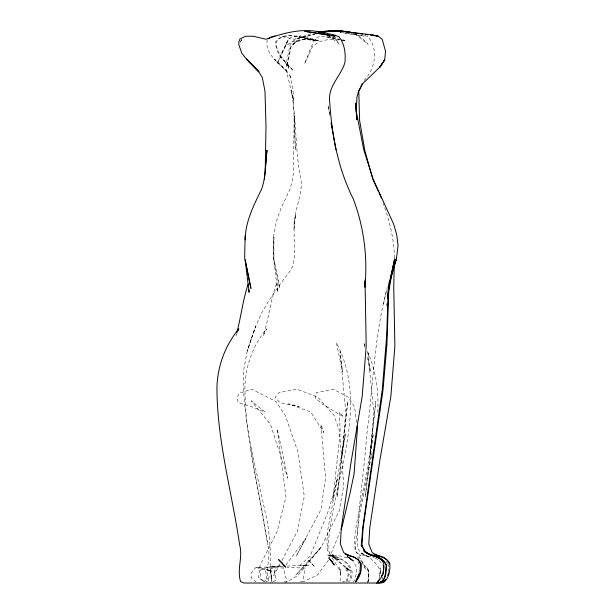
<?xml version="1.0" encoding="UTF-8"?>
<svg xmlns="http://www.w3.org/2000/svg" width="615" height="615" viewBox="0 0 615 615"><rect width="100%" height="100%" fill="white"/><g stroke="black" fill="none" stroke-linecap="round" stroke-linejoin="round"><path stroke-width="0.46" stroke-dasharray="3.08 2.31" d="M340.157 581.137L340.303 570.997L339.557 567.107L340.81 574.533L340.303 570.997L327.534 550.517L326.911 540.608L327.803 529.715L345.545 433.89L342.132 455.431L337.074 497.212L347.759 401.334L342.132 455.431L345.768 411.858L340.064 351.657L342.632 371.921L336.328 342.693C370.73 407.914 332.384 480.038 327.972 547.212L329.34 552.608L333.799 555.299L331.862 554.945L341.771 556.237L347.759 558.136M394.43 258.039C394.223 239.343 389.526 220.962 383.268 203.427M377.771 412.281C378.932 391.348 375.834 369.823 367.078 350.665M272.453 582.474L271.4 580.768C270.323 557.351 270.9 533.735 264.881 510.811C255.225 464.479 241.687 418.016 243.625 370.207L247.215 351.08L255.632 326.311L261.144 314.004L268.317 301.542L278.264 286.675L291.087 269.639L293.286 264.465L294.354 256.255L294.07 227.873C293.57 212.114 301.565 197.761 301.342 182.078C294.777 151.744 297.045 120.517 291.064 90.144L293.624 101.014L286.544 71.309L286.628 61.577L290.165 44.318C295.431 36.331 306.731 37.2 314.795 34.048M388.073 571.865L388.626 565.731L387.834 564.232M368.185 581.59L368.854 574.533L367.524 567.107L368.854 574.533L368.231 581.137L365.84 582.666M293.97 229.057L295.561 214.343L294.07 227.873M379.055 578.953L380.8 567.929L379.355 577.101M382.315 579.591L382.845 576.962M371.383 456.491L360.329 510.427L355.224 547.212L356.585 552.608L361.028 555.299L359.314 554.945L369.192 556.237L374.158 557.859M371.575 455.561L372.144 452.771M383.468 303.91L386.558 290.134C373.997 337.927 373.051 387.681 366.548 436.45C364.234 473.381 357.307 510.212 357.261 547.212L360.344 552.677C369.384 556.906 379.232 563.794 380.977 574.279M267.279 39.852C263.889 56.449 283.999 64.537 290.534 77.282L289.957 74.992L293.101 91.243L295.385 150.198L294.139 115.666L293.501 169.771L292.778 179.488L289.819 189.612L281.001 208.224L276.327 221.492L273.706 236.022L273.852 259.73L277.711 292.333L277.111 282.308C270.469 299.674 268.94 318.27 263.266 335.852L266.71 328.833C252.742 345.261 245.57 366.079 244.855 387.504C245.354 440.732 260.045 492.515 267.779 544.898C271.553 557.075 264.658 569.429 268.563 581.582L271.046 582.666M347.06 581.582L349.159 574.533L346.184 567.107L350.458 570.997L331.085 554.761L339.257 559.581L328.395 554.945C341.202 556.252 358.768 566.723 349.635 581.575M346.084 581.59L348.213 574.533L345.215 567.107L349.566 570.997L330.078 554.753L338.204 559.581L327.249 554.945C340.034 556.352 357.638 566.676 348.497 581.575M386.843 289.227L387.412 287.413M329.225 558.343L339.903 532.044M235.96 335.852L237.044 333.215M281.37 53.843L277.204 63.722L285.429 46.417L291.664 41.789L301.896 39.237L318.216 40.652C308.907 38.138 296.976 32.103 288.258 39.375L281.37 53.843L288.197 40.236L285.368 45.91M367.347 583.028L368.231 581.137L368.416 570.997L355.132 550.517L354.578 540.608L355.462 529.715L365.195 480.015L373.32 433.89L365.202 497.212L375.803 401.349L370.184 455.431L373.759 411.865L367.824 351.665L370.43 371.921L366.694 355.478M280.071 563.863L273.79 575.748L275.889 568.291L271.4 566.023L283.284 567.161M281.87 560.473L297.583 530.768L304.294 496.228L297.845 451.602L285.229 415.371L275.974 401.526L251.673 389.195L238.697 393.454L237.559 397.428L238.082 402.787L251.212 406.523L264.957 411.95L251.266 400.811L270.462 424.342L287.882 478.224L277.273 428.893L285.975 496.92L277.134 531.521L260.145 565.1L258.438 577.277L265.503 582.221M240.565 41.459L241.856 39.314M364.088 80.573C375.135 68.942 378.802 49.746 368.124 36.769L364.272 35.247M353.218 582.113L355.024 579.584L356.608 571.719L355.931 565.677L353.133 562.048M328.51 560.096L317.448 575.002L303.303 581.782M240.127 42.181L242.133 39.498M285.737 565.1L305.924 538.333L296.176 556.221L320.915 509.689L325.604 478.224L320.915 424.342L323.859 432.56L310.69 411.95L288.589 403.84L299.09 406.523L280.109 402.787L275.136 397.428L279.11 392.578L296.991 389.195L317.778 397.159L334.053 415.371L339.488 430.938L343.793 485.058L339.288 510.788L321.238 547.027L297.614 575.748L285.06 582.974M273.052 581.882L276.197 579.983L274.144 569.098L267.148 567.514L260.476 570.02L260.545 579.43L265.226 582.059M263.135 581.921L267.071 579.983L265.426 569.098L271.061 570.935L267.61 581.436L265.941 581.951M343.77 582.059L345.176 581.536M342.286 582.059L343.777 581.536M311.098 33.84L294.17 39.237L279.641 36.147M296.722 38.937L314.826 34.133M300.189 581.936L302.987 581.436L305.017 568.022L286.944 567.514M284.053 581.882L286.851 581.436L283.446 568.022L267.148 567.514L282.024 565.585M283.284 566.261L255.794 567.514L251.028 573.311L251.212 577.685L255.794 581.859M287.074 566.092L308.884 565.1L299.182 566.023L310.114 556.221L328.825 509.689L337.527 478.224L332.8 500.372L340.218 432.56L339.357 411.95L343.539 416.855L322.075 403.84L315.211 397.836L316.356 392.578L333.269 389.195L348.167 397.159L354.555 406.899L356.669 423.397M330.201 36.224L320.492 36.331L316.81 37.492C310.514 44.81 308.868 55.204 304.471 63.714L312.62 46.417L318.893 41.789L329.202 39.237L340.164 40.183M341.079 40.259L345.653 40.652L342.924 39.867M340.11 32.334L364.464 36.154L340.072 32.341M340.003 39.583L325.881 36.915L339.503 39.468M340.941 39.76L345.653 40.652L343.016 40.144M332.93 37.008L338.381 38.568M353.218 33.733C359.283 35.232 364.157 39.652 368.147 44.288L355.931 34.54M374.981 558.136L378.74 559.873M331.9 36.915L334.183 38.238L338.811 42.881L339.38 44.288L327.972 35.117M357.353 557.036L359.391 559.004M280.04 56.442L293.555 70.963L280.04 56.442L276.658 49.677L275.282 42.181C284.153 28.69 305.747 40.236 317.824 40.652L304.21 39.237L295.654 41.789L292.901 44.365L296.814 40.751L290.757 46.417L287.42 63.714L287.32 62.707L288.75 68.188L284.414 61.131M360.598 560.303L363.242 563.54L365.779 569.498L361.974 562.994M379.294 560.596L383.214 565.677M386.235 561.234L387.435 563.478M357.892 561.979L359.083 564.232M365.256 346.237L363.796 342.693L365.241 349.082M250.651 448.566L267.779 544.898M329.809 115.374L327.987 105.15L329.832 115.535M273.929 237.098L273.852 259.73L279.764 288.435L273.537 257.677L273.929 237.098M287.62 62.707L287.605 63.722L291.156 46.417L296.146 41.789L304.863 39.237L318.716 40.652C305.709 39.291 289.511 30.919 277.557 39.852L276.22 42.681C276.027 53.174 284.837 59.563 289.081 68.188L287.62 62.707M251.258 338.973L247.215 351.08L255.632 326.311L251.258 338.973M321.238 547.027L310.091 560.096L295.892 575.002L321.238 547.027M260.768 568.022L255.794 567.514L271.061 570.935L260.768 568.022M306.393 38.276L299.144 36.915L318.216 40.652L306.393 38.276M368.6 556.852L360.344 552.677L368.6 556.852M311.29 562.694L307.792 559.581L314.949 567.107L311.29 562.694M287.267 71.655L274.421 59.132L287.267 71.655M271.238 577.931L270.685 568.775L271.4 580.768L271.238 577.931"/><path stroke-width="0.92" d="M245.147 239.919C245.316 221.923 253.626 205.402 261.421 189.612C266.149 177.012 265.226 163.344 267.01 150.191L264.35 179.488M245.154 236.022L244.639 257.677L250.935 288.443L245.124 259.73L249.098 292.333L248.975 289.596M265.242 169.771L265.995 125.744L264.973 91.143L262.267 77.282L258.83 72.001L246.515 59.132L241.856 53.374L238.835 44.81L238.804 42.012L239.95 38.937L245.616 36.254L253.203 36.224L265.949 39.237C284.553 32.649 305.44 26.952 324.82 33.41M394.276 264.619L393.754 287.205L394.884 346.168L390.871 396.268L379.686 461.442L369.815 527.609L368.762 543.975L372.229 552.631L379.786 556.713M387.25 303.625L387.119 305.486L387.327 303.572M387.781 296.207L389.264 283.684L394.638 258.884L388.25 289.719L386.658 336.128L382.261 389.741L362.704 528.016L361.32 546.105M383.314 571.089L383.107 573.741L380.693 578.446L377.303 582.282L378.886 579.953M383.453 569.321L383.729 565.785M387.788 298.836L389.264 283.684L396.49 258.454L398.059 245.354L396.667 234.507L393.615 224.021L373.074 179.026L363.688 149.591L355.931 109.654L355.854 103.059L356.823 119.733L356.416 115.151M392.355 271.069L388.711 291.695L386.935 344.254L383.037 389.749L363.119 528.008L361.881 546.105L361.482 544.813L365.487 552.093L368.293 553.754M248.168 284.13C242.917 299.92 241.049 316.402 236.952 332.415M390.825 276.343L391.594 273.706M388.911 283.184L389.749 280.44M390.31 278.603L396.49 258.454L390.248 278.364M340.971 529.415L342.04 526.786L350.135 492.63L354.102 473.888L357.377 428.893L357.023 426.149M238.12 330.586L238.843 328.833C225.213 345.384 217.51 366.071 216.941 387.504C217.01 440.74 232.001 492.523 239.65 544.905C243.079 557.082 236.667 569.444 240.611 581.582L243.924 583.028L379.324 583.028C388.549 583.166 390.487 570.459 389.795 563.425C386.52 557.521 379.563 556.383 373.797 554.169M355.055 557.843L358.145 559.712L361.136 563.425C361.974 569.844 360.198 576.985 355.724 581.775L359.175 573.618M381.692 582.889L384.367 581.775L385.075 580.145M362.273 83.794L358.783 91.228L359.621 120.609L364.826 150.452L372.836 179.249L374.005 181.817M355.724 581.775L359.86 572.957L360.475 563.84L358.537 560.219L355.086 557.421L345.069 554.169L354.286 557.375M387.596 575.309L388.726 572.957M384.367 581.775L385.659 579.276M381.523 576.071L383.107 573.741L383.883 567.814L383.683 563.325C379.924 555.145 369.415 556.637 363.734 550.825L368.4 554.169L373.643 556.221M379.932 582.712C386.428 579.53 385.221 571.227 386.182 565.323C382.553 555.991 370.845 556.698 364.288 550.825L368.324 553.692M268.332 38.86L271.015 37.046L275.174 35.939M356.177 112.407L356.938 97.032L358.66 91.089L362.95 83.448L379.886 67.066L384.721 59.87L385.497 51.237L382.23 39.275L378.056 36.154L372.306 34.947L338.142 30.75L322.068 32.203C328.94 30.911 336.136 30.304 343.101 31.319M318.116 32.126C329.063 30.304 340.81 29.781 351.557 32.81M376.495 583.028L380.385 582.712C386.581 579.43 385.874 571.212 386.627 565.323L384.29 561.572L380.916 558.428L373.928 555.776M323.882 31.726L331.485 31.204M333.392 31.073L338.142 30.75L358.099 33.456M359.998 33.71L362.85 34.094M365.702 34.486L367.601 34.74M370.453 35.124L378.056 36.154L372.19 34.947M353.371 32.949L345.084 31.319L348.697 32.395M321.953 32.926L316.64 31.319L334.36 34.947L338.842 36.762C344.7 43.534 345.768 53.759 344.961 62.423C341.256 75.468 328.825 85.254 329.555 99.584C331.516 133.686 337.827 168.203 353.279 198.922C363.957 227.073 367.778 257.255 364.88 287.205L364.88 281.57M375.481 554.707L383.898 557.421L387.389 560.219L389.341 563.84M374.174 556.221L368.992 554.169L376.326 556.367L380.27 558.812M349.597 555.776L343.739 552.639L340.349 543.975L341.371 527.609L351.165 461.45L362.212 396.275L366.202 346.16L365.01 279.879M361.182 544.813L365.141 552.093M374.781 183.524L378.294 191.227M379.071 192.933L381.415 198.068M331.131 122.808L335.921 149.76M331.178 123.092L332.015 127.812M384.721 59.87L379.886 67.066L384.721 59.87M382.622 580.76L379.985 582.505L382.622 580.76M327.787 34.947L304.763 31.319L335.121 36.154L327.787 34.947M349.904 558.428L347.298 556.567L353.241 560.895L349.904 558.428M281.816 562.694L278.549 559.581L285.614 567.107L281.816 562.694M258.838 71.655L246.515 59.132L258.838 71.655M331.939 561.41L328.794 557.759L334.283 565.062L331.939 561.41"/></g></svg>
